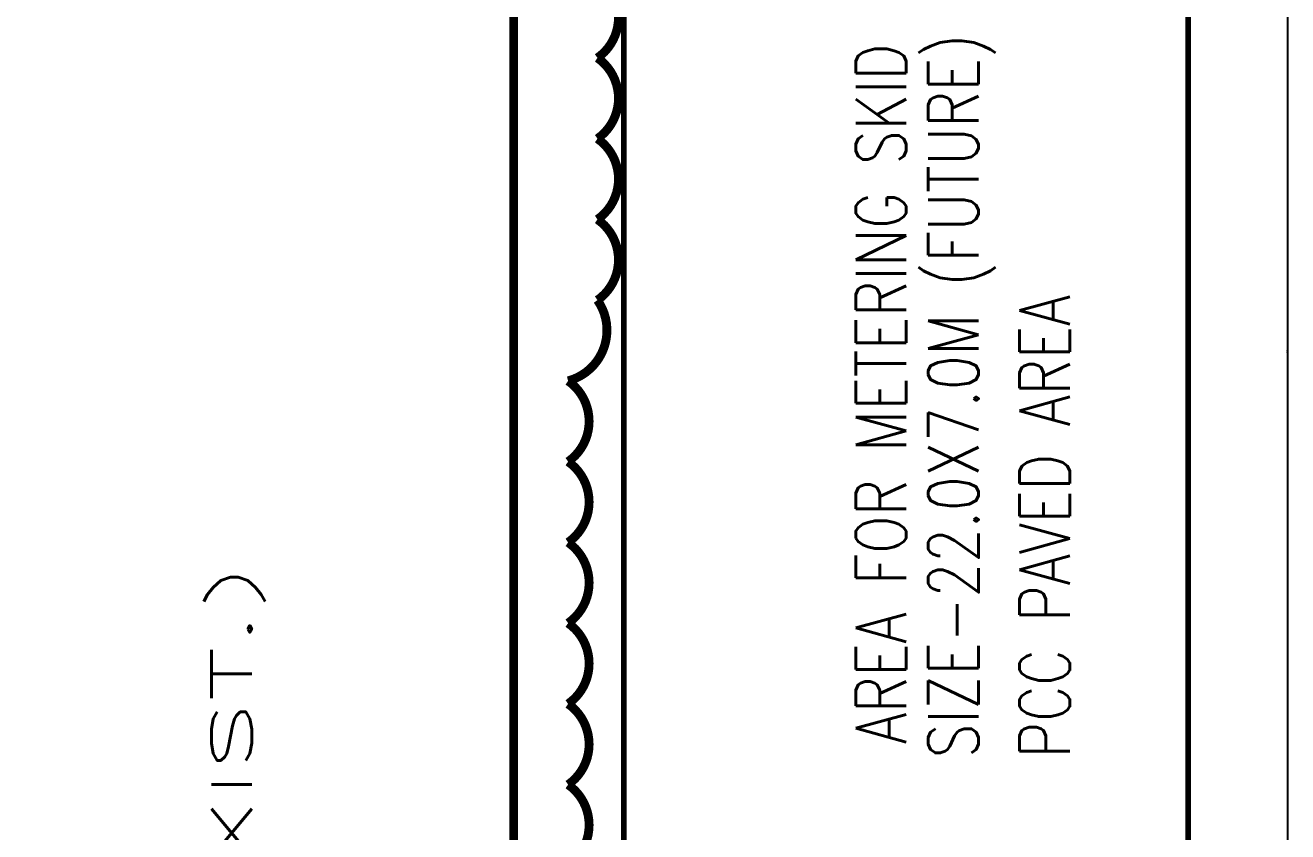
# Model space of a CAD drawing. Extents: x 278807 to 397707, y 326263 to 410363.
# Drawn here: x 387194 to 388762, y 348058 to 349058 of the extents above; entities that cross this region are included whole.
import ezdxf

# ---------------------------------------------------------------- set-up
doc = ezdxf.new("R2010")
doc.units = 0
doc.header["$LTSCALE"] = 400
doc.header["$MEASUREMENT"] = 0
doc.linetypes.add('DASHED', pattern=[0.75, 0.5, -0.25])
doc.layers.get('0').update_dxf_attribs({"linetype": 'CONTINUOUS'})
doc.layers.get('DEFPOINTS').update_dxf_attribs({"linetype": 'CONTINUOUS'})
doc.styles.add('ROMAND', font='romans.shx', dxfattribs={"width": 0.8, "height": 0.625})
doc.linetypes.add('FENCELINE1', pattern='A,0.25,-0.1,[133,ltypeshp.shx,S=0.1,R=0,X=-0.1,Y=0],-0.1,1', length=1.45)
doc.dimstyles.get("Standard").update_dxf_attribs({"dimtxt": 0.625, "dimasz": 0.6, "dimexe": 0.18, "dimexo": 0.0625, "dimgap": 0.09, "dimtad": 1, "dimdec": 0, "dimzin": 0, "dimdsep": 46, "dimtxsty": 'ROMAND', "dimcen": 0.09, "dimadec": 0, "dimazin": 0, "dimtfac": 1, "dimtdec": 0, "dimtofl": 0, "dimtmove": 0, "dimatfit": 3, "dimfxl": 0, "dimtolj": 1, "dimtzin": 0, "dimarcsym": 0})

# ---------------------------------------------------------------- blocks, each defined once
blk = doc.blocks.new('*D133')
at = {"color": 0, "lineweight": -2}
for p, q in [((388638, 349755), (388761.6, 349755)), ((388761.5, 347553.4), (388761.5, 349754.4)), ((388638, 347552.8), (388761.6, 347552.8))]:
    blk.add_line(p, q, dxfattribs=at)
at = {"color": 0}
for points in [[(388761.4, 349754.4), (388761.6, 349754.4), (388761.5, 349755)], [(388761.4, 347553.4), (388761.6, 347553.4), (388761.5, 347552.8)]]:
    blk.add_solid(points, dxfattribs=at)
at = {"layer": 'DEFPOINTS', "color": 0}
for p in [(388637.9, 349755, 7819.2), (388761.5, 349755), (388637.9, 347552.8, 7819.2)]:
    blk.add_point(p, dxfattribs=at)
at = {"color": 0, "insert": (388761.1, 348653.9), "char_height": 0.625, "attachment_point": 5, "rotation": 90, "style": 'ROMAND'}
blk.add_mtext('\\A1;2202.20', dxfattribs=at)

msp = doc.modelspace()

# ---------------------------------------------------------------- linework, layer by layer
at = {"color": 255, "linetype": 'FENCELINE1', "ltscale": 0.77, "const_width": 11.011}
msp.add_lwpolyline([(384033.762, 351106.36), (387800.425, 351106.36), (387800.425, 346396.655)], dxfattribs=at)
at = {"color": 255}
msp.add_lwpolyline([(387868.023, 348015.796, 11.011, 11.011, 0.52056705), (387868.023, 348116.012, 11.011, 11.011, 0.52056705), (387868.023, 348216.229, 11.011, 11.011, 0.52056705), (387868.023, 348316.445, 11.011, 11.011, 0.52056705), (387868.023, 348416.661, 11.011, 11.011, 0.52056705), (387868.023, 348516.878, 11.011, 11.011, 0.52056705), (387868.023, 348617.094, 11.011, 11.011, 0.52056705), (387904.478, 348717.31, 11.011, 11.011, 0.52056705), (387904.478, 348817.526, 11.011, 11.011, 0.52056705), (387904.478, 348917.743, 11.011, 11.011, 0.52056705), (387904.478, 349017.959, 11.011, 11.011, 0.52056705), (387904.478, 349118.175, 11.011, 11.011, 0.52056705), (387904.478, 349218.391, 11.011, 11.011, 0.52056705), (387904.478, 349318.608, 11.011, 11.011, 0.52056705), (387904.478, 349418.824, 11.011, 11.011, 0.52056705), (387904.478, 349519.04, 11.011, 11.011, 0.52056705), (387904.478, 349619.257, 11.011, 11.011, 0.52056705), (387868.023, 349719.473, 11.011, 11.011, 0.52056705), (387804.227, 349801.468, 11.011, 11.011, 0.52056705), (387740.431, 349883.463, 11.011, 11.011, 0.52056705), (387676.635, 349965.458, 11.011, 11.011, 0.52056705), (387722.204, 350056.564, 11.011, 11.011, 0.52056705)], format="xyseb", dxfattribs=at)
at = {"color": 255, "linetype": 'DASHED', "const_width": 7.007}
msp.add_lwpolyline([(388637.862, 347552.81), (387937.162, 347552.81), (387937.162, 349755.01), (388637.862, 349755.01), (388637.862, 347552.81), (388637.862, 349755.01)], dxfattribs=at)

# ---------------------------------------------------------------- texts
at = {"linetype": 'ByBlock', "ltscale": 3, "style": 'ROMAND', "width": 0.8}
for s, p in [('SIZE-22.0X7.0M (FUTURE)', (388377.758, 348148.907)), ('AREA FOR METERING SKID', (388287.725, 348166.78)), ('PCC PAVED AREA', (388491.168, 348148.907))]:
    msp.add_text(s, height=62.5625, rotation=90, dxfattribs=at).set_placement(p)
at = {"color": 255, "style": 'ROMAND', "width": 2}
msp.add_text('RCC PAVEMENT(EXIST.)', height=50.05, rotation=90, dxfattribs=at).set_placement((387475.141, 346859.126))

# ---------------------------------------------------------------- dimensions: what is measured, and where the dimension line sits
dim = msp.add_aligned_dim(p1=(388637.862, 347552.81), p2=(388637.862, 349755.01), distance=-123.636, dimstyle='Standard', override={"dimtxt": 0.5, "dimasz": 0.6, "dimexe": 0.1, "dimexo": 0.1, "dimgap": 0.1, "dimtad": 1, "dimtih": 0, "dimtoh": 0, "dimdec": 2, "dimtxsty": 'ROMAND', "dimtdec": 2})
dim.commit()
dim.dimension.update_dxf_attribs({"geometry": '*D133', "text_midpoint": (388761.085, 348653.91, -7819.182)})

doc.saveas('drawing.dxf')
